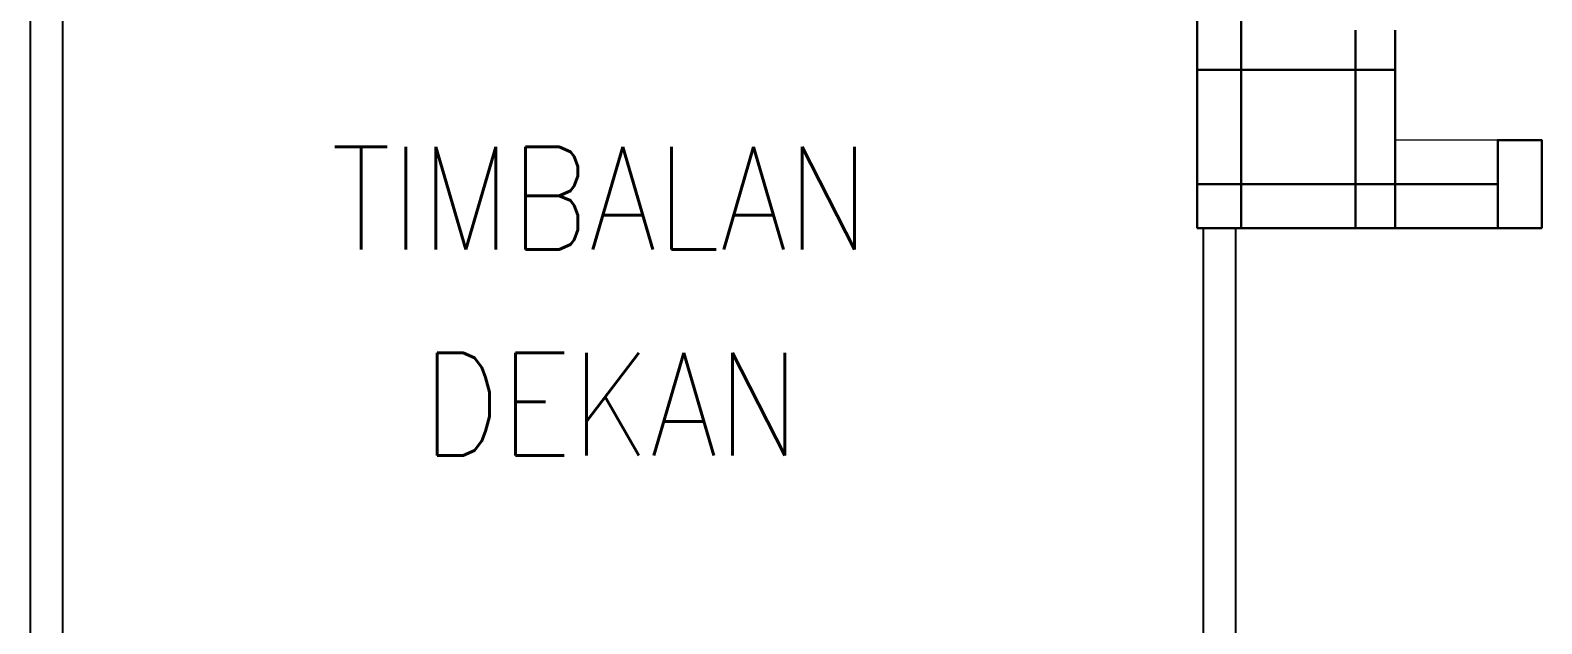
# Model space of a CAD drawing. Header units: inches. Extents: x -86493719 to 430035, y 21644 to 1519532.
# Drawn here: x 53579 to 58734, y 78379 to 80404 of the extents above; entities that cross this region are included whole.
import ezdxf
from ezdxf.enums import TextEntityAlignment as Align

# ---------------------------------------------------------------- set-up
doc = ezdxf.new("R2010")
doc.units = ezdxf.units.IN
doc.header["$MEASUREMENT"] = 0
for name, color, linetype, lineweight in [('LW', 8, 'Continuous', 20), ('t3', 8, 'Continuous', 25), ('wall', 8, 'Continuous', 30)]:
    doc.layers.add(name, color=color, linetype=linetype, lineweight=lineweight)
doc.layers.add('partition', color=8, linetype='Continuous')
doc.styles.add('LAILA', font='romans.shx', dxfattribs={"width": 0.85})

msp = doc.modelspace()

# ---------------------------------------------------------------- linework, layer by layer
at = {"layer": 'LW'}
msp.add_line((58584.3, 80028.6), (58234.3, 80028.6), dxfattribs=at)
at = {"layer": 'partition'}
for p, q in [((53579.3, 82228.6), (53579.3, 77248.6)), ((53689.3, 82228.6), (53689.3, 77248.6)), ((57579.3, 79728.6), (57579.3, 76391.1)), ((57689.3, 79728.6), (57689.3, 76391.1))]:
    msp.add_line(p, q, dxfattribs=at)
at = {"layer": 'wall'}
for p, q in [((57559.3, 79728.6), (57559.3, 82378.6)), ((57709.3, 79728.6), (57709.3, 82378.6)), ((58099.3, 80403.6), (58099.3, 79728.6)), ((58234.3, 80403.6), (58234.3, 79728.6)), ((58234.3, 80268.6), (57559.3, 80268.6)), ((58584.3, 79878.6), (57559.3, 79878.6)), ((58734.3, 79728.6), (57559.3, 79728.6))]:
    msp.add_line(p, q, dxfattribs=at)
msp.add_lwpolyline([(58734.3, 79728.6), (58584.3, 79728.6), (58584.3, 80028.6), (58734.3, 80028.6)], close=True, dxfattribs=at)

# ---------------------------------------------------------------- texts
at = {"layer": 't3', "style": 'LAILA', "width": 0.85}
for s, p in [('TIMBALAN ', (54605.8, 80005.6)), ('DEKAN', (54915.7, 79302.6))]:
    msp.add_text(s, height=350, dxfattribs=at).set_placement(p, align=Align.TOP_LEFT)

doc.saveas('drawing.dxf')
